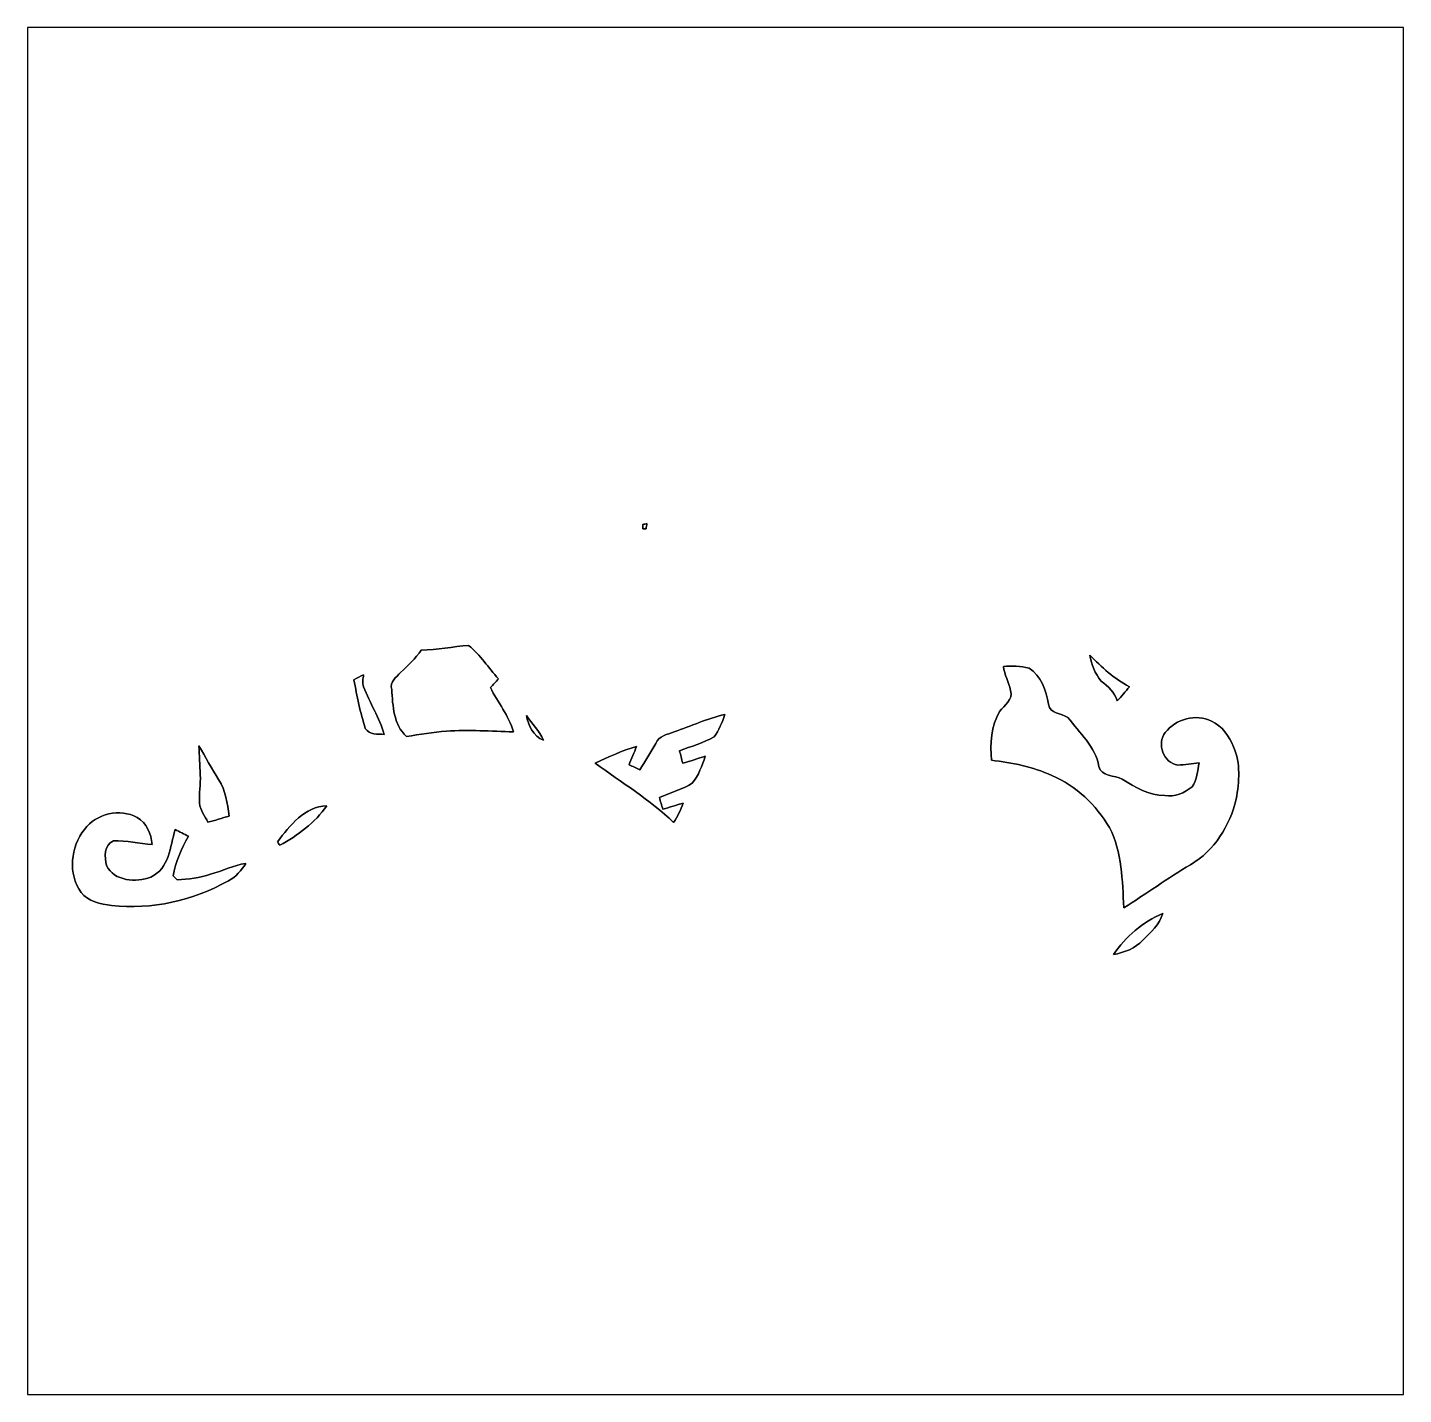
# Model space of a CAD drawing. Header units: centimetres. Extents: x -16.8 to 16.8, y -16.7 to 16.7.
import ezdxf

# ---------------------------------------------------------------- set-up
doc = ezdxf.new("R2010")
doc.units = ezdxf.units.CM
doc.header["$MEASUREMENT"] = 0
doc.layers.add('Layer 1', color=7, linetype='Continuous')

msp = doc.modelspace()

# ---------------------------------------------------------------- linework, layer by layer
at = {"layer": 'Layer 1', "color": 7}
for points, knots in [([(-16.77458, 16.66875), (-16.77458, 16.66875), (16.77458, 16.66875), (16.77458, 16.66875), (16.77458, 16.66875), (16.77458, 16.66875), (16.77458, -16.66875), (16.77458, -16.66875), (16.77458, -16.66875), (16.77458, -16.66875), (-16.77458, -16.66875), (-16.77458, -16.66875), (-16.77458, -16.66875), (-16.77458, -16.66875), (-16.77458, 16.66875), (-16.77458, 16.66875), (-16.77458, 16.66875), (-16.77458, 16.66875), (-16.77458, 16.66875), (-16.77458, 16.66875)], [0, 0, 0, 0, 0.16666667, 0.16666667, 0.16666667, 0.16666667, 0.33333333, 0.33333333, 0.33333333, 0.33333333, 0.5, 0.5, 0.5, 0.5, 0.66666667, 0.66666667, 0.66666667, 0.66666667, 1, 1, 1, 1]), ([(-1.76989, 4.54801), (-1.74554, 4.55401), (-1.69651, 4.56565), (-1.67217, 4.57165), (-1.67217, 4.57165), (-1.67958, 4.52826), (-1.68663, 4.48486), (-1.69369, 4.44112), (-1.69369, 4.44112), (-1.71203, 4.44183), (-1.74907, 4.44288), (-1.76777, 4.44359), (-1.76777, 4.44359), (-1.76848, 4.47851), (-1.76918, 4.51344), (-1.76989, 4.54801)], [0, 0, 0, 0, 0.2, 0.2, 0.2, 0.2, 0.4, 0.4, 0.4, 0.4, 0.6, 0.6, 0.6, 0.6, 1, 1, 1, 1]), ([(-7.17374, 1.48519), (-6.78639, 1.49084), (-6.40539, 1.57304), (-6.02015, 1.59667), (-6.02015, 1.59667), (-5.73476, 1.36878), (-5.53544, 1.05375), (-5.29237, 0.78458), (-5.29237, 0.78458), (-5.35728, 0.71296), (-5.42431, 0.64347), (-5.48993, 0.57291), (-5.48993, 0.57291), (-5.30578, 0.21096), (-5.03978, -0.11254), (-4.92725, -0.508), (-4.92725, -0.508), (-5.47158, -0.49742), (-6.01627, -0.44873), (-6.56061, -0.49248), (-6.56061, -0.49248), (-6.88693, -0.51753), (-7.20901, -0.57538), (-7.53286, -0.62018), (-7.53286, -0.62018), (-7.86024, -0.32703), (-7.86377, 0.12383), (-7.89552, 0.5274), (-7.89552, 0.5274), (-7.95091, 0.71049), (-7.78228, 0.82515), (-7.67997, 0.94086), (-7.67997, 0.94086), (-7.49018, 1.10173), (-7.31838, 1.28235), (-7.17374, 1.48519)], [0, 0, 0, 0, 0.1, 0.1, 0.1, 0.1, 0.2, 0.2, 0.2, 0.2, 0.3, 0.3, 0.3, 0.3, 0.4, 0.4, 0.4, 0.4, 0.5, 0.5, 0.5, 0.5, 0.6, 0.6, 0.6, 0.6, 0.7, 0.7, 0.7, 0.7, 0.8, 0.8, 0.8, 0.8, 1, 1, 1, 1]), ([(9.12319, 1.3649), (9.41529, 1.07139), (9.71973, 0.78423), (10.09227, 0.59302), (10.09227, 0.59302), (9.99772, 0.47343), (9.89965, 0.35666), (9.79346, 0.24694), (9.79346, 0.24694), (9.72855, 0.45685), (9.57933, 0.60466), (9.40294, 0.72672), (9.40294, 0.72672), (9.25654, 0.9077), (9.16446, 1.1363), (9.12319, 1.3649)], [0, 0, 0, 0, 0.2, 0.2, 0.2, 0.2, 0.4, 0.4, 0.4, 0.4, 0.6, 0.6, 0.6, 0.6, 1, 1, 1, 1]), ([(7.01922, 1.08903), (7.22806, 1.10455), (7.44326, 1.09926), (7.64611, 1.04704), (7.64611, 1.04704), (7.94138, 0.86078), (8.06274, 0.49283), (8.1153, 0.1651), (8.1153, 0.1651), (8.15799, -0.06668), (8.43104, -0.05715), (8.59331, -0.15699), (8.59331, -0.15699), (8.8713, -0.53587), (9.26077, -0.86819), (9.34826, -1.3522), (9.34826, -1.3522), (9.40576, -1.60761), (9.72996, -1.55822), (9.91729, -1.6637), (9.91729, -1.6637), (10.2302, -1.86267), (10.57275, -2.0574), (10.95481, -2.06022), (10.95481, -2.06022), (11.19787, -2.10044), (11.43529, -1.9999), (11.61944, -1.84714), (11.61944, -1.84714), (11.74009, -1.67428), (11.75914, -1.46226), (11.79266, -1.26083), (11.79266, -1.26083), (11.61944, -1.28129), (11.44623, -1.31727), (11.2716, -1.31727), (11.2716, -1.31727), (10.91918, -1.27212), (10.75231, -0.79304), (10.96716, -0.52282), (10.96716, -0.52282), (11.22186, -0.19861), (11.71681, -0.05115), (12.09146, -0.25012), (12.09146, -0.25012), (12.35075, -0.36795), (12.53384, -0.61348), (12.63156, -0.87595), (12.63156, -0.87595), (12.81077, -1.27353), (12.76667, -1.72896), (12.69788, -2.14771), (12.69788, -2.14771), (12.54019, -2.79329), (12.16801, -3.40995), (11.58028, -3.74826), (11.58028, -3.74826), (11.02607, -4.0767), (10.50466, -4.45629), (9.95856, -4.79637), (9.95856, -4.79637), (9.91411, -4.13949), (9.92011, -3.44311), (9.60508, -2.8448), (9.60508, -2.8448), (9.28264, -2.29094), (8.79157, -1.82845), (8.20067, -1.57304), (8.20067, -1.57304), (7.73889, -1.3522), (7.23053, -1.26718), (6.72747, -1.20121), (6.72747, -1.20121), (6.70101, -0.80116), (6.70842, -0.36407), (6.92856, -0.01305), (6.92856, -0.01305), (7.03756, 0.14852), (7.27004, 0.26987), (7.1949, 0.50377), (7.1949, 0.50377), (7.14904, 0.70238), (7.04462, 0.88406), (7.01922, 1.08903)], [0, 0, 0, 0, 0.04545455, 0.04545455, 0.04545455, 0.04545455, 0.09090909, 0.09090909, 0.09090909, 0.09090909, 0.13636364, 0.13636364, 0.13636364, 0.13636364, 0.18181818, 0.18181818, 0.18181818, 0.18181818, 0.22727273, 0.22727273, 0.22727273, 0.22727273, 0.27272727, 0.27272727, 0.27272727, 0.27272727, 0.31818182, 0.31818182, 0.31818182, 0.31818182, 0.36363636, 0.36363636, 0.36363636, 0.36363636, 0.40909091, 0.40909091, 0.40909091, 0.40909091, 0.45454545, 0.45454545, 0.45454545, 0.45454545, 0.5, 0.5, 0.5, 0.5, 0.54545455, 0.54545455, 0.54545455, 0.54545455, 0.59090909, 0.59090909, 0.59090909, 0.59090909, 0.63636364, 0.63636364, 0.63636364, 0.63636364, 0.68181818, 0.68181818, 0.68181818, 0.68181818, 0.72727273, 0.72727273, 0.72727273, 0.72727273, 0.77272727, 0.77272727, 0.77272727, 0.77272727, 0.81818182, 0.81818182, 0.81818182, 0.81818182, 0.86363636, 0.86363636, 0.86363636, 0.86363636, 0.90909091, 0.90909091, 0.90909091, 0.90909091, 1, 1, 1, 1]), ([(-8.81662, 0.76024), (-8.73901, 0.80363), (-8.66069, 0.84561), (-8.57991, 0.883), (-8.57991, 0.883), (-8.5912, 0.78669), (-8.61801, 0.68474), (-8.58026, 0.5902), (-8.58026, 0.5902), (-8.42821, 0.19685), (-8.19926, -0.16439), (-8.07579, -0.56974), (-8.07579, -0.56974), (-8.23313, -0.56621), (-8.44162, -0.57785), (-8.53793, -0.42827), (-8.53793, -0.42827), (-8.66105, -0.04022), (-8.73936, 0.36089), (-8.81662, 0.76024)], [0, 0, 0, 0, 0.16666667, 0.16666667, 0.16666667, 0.16666667, 0.33333333, 0.33333333, 0.33333333, 0.33333333, 0.5, 0.5, 0.5, 0.5, 0.66666667, 0.66666667, 0.66666667, 0.66666667, 1, 1, 1, 1]), ([(-4.61045, -0.1076), (-4.46969, -0.30656), (-4.29683, -0.48754), (-4.19664, -0.71226), (-4.19664, -0.71226), (-4.44218, -0.61842), (-4.56565, -0.35137), (-4.61045, -0.1076)], [0, 0, 0, 0, 0.33333333, 0.33333333, 0.33333333, 0.33333333, 1, 1, 1, 1]), ([(-1.00965, -0.50624), (-0.59655, -0.37077), (-0.20003, -0.17886), (0.22648, -0.08714), (0.22648, -0.08714), (0.15946, -0.27693), (0.0889, -0.47272), (-0.03528, -0.63324), (-0.03528, -0.63324), (-0.30268, -0.7747), (-0.59337, -0.86431), (-0.87489, -0.97331), (-0.87489, -0.97331), (-0.85266, -1.07103), (-0.82585, -1.17228), (-0.79975, -1.27035), (-0.79975, -1.27035), (-0.61207, -1.22696), (-0.43251, -1.15605), (-0.248, -1.10243), (-0.248, -1.10243), (-0.32456, -1.3335), (-0.41346, -1.56951), (-0.5655, -1.76213), (-0.5655, -1.76213), (-0.81562, -1.9117), (-1.10102, -1.99566), (-1.36913, -2.10926), (-1.36913, -2.10926), (-1.34267, -2.20451), (-1.31304, -2.29905), (-1.28305, -2.39324), (-1.28305, -2.39324), (-1.11619, -2.35056), (-0.95391, -2.292), (-0.78669, -2.25037), (-0.78669, -2.25037), (-0.84914, -2.41335), (-0.92745, -2.56999), (-1.02059, -2.7178), (-1.02059, -2.7178), (-1.60373, -2.16535), (-2.28847, -1.74272), (-2.93476, -1.27247), (-2.93476, -1.27247), (-2.60279, -1.12783), (-2.27753, -0.9592), (-1.92723, -0.86325), (-1.92723, -0.86325), (-1.98226, -1.01459), (-2.04858, -1.16134), (-2.10785, -1.31092), (-2.10785, -1.31092), (-2.02036, -1.3522), (-1.93287, -1.39383), (-1.84538, -1.43581), (-1.84538, -1.43581), (-1.70709, -1.22802), (-1.58997, -1.00753), (-1.45803, -0.79622), (-1.45803, -0.79622), (-1.38783, -0.60431), (-1.1744, -0.57362), (-1.00965, -0.50624)], [0, 0, 0, 0, 0.05882353, 0.05882353, 0.05882353, 0.05882353, 0.11764706, 0.11764706, 0.11764706, 0.11764706, 0.17647059, 0.17647059, 0.17647059, 0.17647059, 0.23529412, 0.23529412, 0.23529412, 0.23529412, 0.29411765, 0.29411765, 0.29411765, 0.29411765, 0.35294118, 0.35294118, 0.35294118, 0.35294118, 0.41176471, 0.41176471, 0.41176471, 0.41176471, 0.47058824, 0.47058824, 0.47058824, 0.47058824, 0.52941176, 0.52941176, 0.52941176, 0.52941176, 0.58823529, 0.58823529, 0.58823529, 0.58823529, 0.64705882, 0.64705882, 0.64705882, 0.64705882, 0.70588235, 0.70588235, 0.70588235, 0.70588235, 0.76470588, 0.76470588, 0.76470588, 0.76470588, 0.82352941, 0.82352941, 0.82352941, 0.82352941, 0.88235294, 0.88235294, 0.88235294, 0.88235294, 1, 1, 1, 1]), ([(-12.59452, -0.84808), (-12.43577, -1.12395), (-12.28619, -1.40511), (-12.11509, -1.67358), (-12.11509, -1.67358), (-11.94118, -1.93604), (-11.90449, -2.25778), (-11.8558, -2.56117), (-11.8558, -2.56117), (-12.02761, -2.61585), (-12.20047, -2.66594), (-12.37439, -2.71216), (-12.37439, -2.71216), (-12.45059, -2.56328), (-12.55959, -2.42217), (-12.58182, -2.25178), (-12.58182, -2.25178), (-12.5984, -2.01895), (-12.54795, -1.78823), (-12.56101, -1.55575), (-12.56101, -1.55575), (-12.573, -1.31974), (-12.59029, -1.08444), (-12.59452, -0.84808)], [0, 0, 0, 0, 0.14285714, 0.14285714, 0.14285714, 0.14285714, 0.28571429, 0.28571429, 0.28571429, 0.28571429, 0.42857143, 0.42857143, 0.42857143, 0.42857143, 0.57142857, 0.57142857, 0.57142857, 0.57142857, 0.71428571, 0.71428571, 0.71428571, 0.71428571, 1, 1, 1, 1]), ([(-10.67964, -3.18841), (-10.37943, -2.79329), (-10.01713, -2.32798), (-9.47491, -2.30999), (-9.47491, -2.30999), (-9.76701, -2.72344), (-10.18293, -3.0353), (-10.62426, -3.27589), (-10.62426, -3.27589), (-10.63801, -3.25402), (-10.66553, -3.21028), (-10.67964, -3.18841)], [0, 0, 0, 0, 0.25, 0.25, 0.25, 0.25, 0.5, 0.5, 0.5, 0.5, 1, 1, 1, 1]), ([(-15.38746, -2.88607), (-15.09501, -2.50754), (-14.52421, -2.3622), (-14.09841, -2.5968), (-14.09841, -2.5968), (-13.86381, -2.7305), (-13.7608, -2.99826), (-13.7347, -3.25473), (-13.7347, -3.25473), (-14.05149, -3.24273), (-14.36158, -3.14784), (-14.68014, -3.169), (-14.68014, -3.169), (-14.91262, -3.25438), (-14.90063, -3.57223), (-14.84771, -3.76978), (-14.84771, -3.76978), (-14.66003, -4.15255), (-14.12487, -4.19065), (-13.76927, -4.04918), (-13.76927, -4.04918), (-13.31807, -3.84528), (-13.29831, -3.3087), (-13.17413, -2.89243), (-13.17413, -2.89243), (-13.06477, -2.94464), (-12.95718, -2.99967), (-12.84887, -3.05435), (-12.84887, -3.05435), (-13.02138, -3.35527), (-13.17025, -3.677), (-13.22458, -4.02273), (-13.22458, -4.02273), (-13.19177, -4.05342), (-13.15932, -4.08481), (-13.12686, -4.11656), (-13.12686, -4.11656), (-12.85099, -4.10316), (-12.573, -4.07211), (-12.31053, -3.98216), (-12.31053, -3.98216), (-12.02337, -3.89819), (-11.75032, -3.76484), (-11.45293, -3.71757), (-11.45293, -3.71757), (-11.55841, -3.88902), (-11.69353, -4.04389), (-11.87485, -4.13808), (-11.87485, -4.13808), (-12.73316, -4.62562), (-13.74422, -4.85246), (-14.72741, -4.74345), (-14.72741, -4.74345), (-14.99341, -4.70853), (-15.29186, -4.6482), (-15.46966, -4.42701), (-15.46966, -4.42701), (-15.79563, -3.97581), (-15.72013, -3.31188), (-15.38746, -2.88607)], [0, 0, 0, 0, 0.0625, 0.0625, 0.0625, 0.0625, 0.125, 0.125, 0.125, 0.125, 0.1875, 0.1875, 0.1875, 0.1875, 0.25, 0.25, 0.25, 0.25, 0.3125, 0.3125, 0.3125, 0.3125, 0.375, 0.375, 0.375, 0.375, 0.4375, 0.4375, 0.4375, 0.4375, 0.5, 0.5, 0.5, 0.5, 0.5625, 0.5625, 0.5625, 0.5625, 0.625, 0.625, 0.625, 0.625, 0.6875, 0.6875, 0.6875, 0.6875, 0.75, 0.75, 0.75, 0.75, 0.8125, 0.8125, 0.8125, 0.8125, 0.875, 0.875, 0.875, 0.875, 1, 1, 1, 1]), ([(9.70456, -5.93901), (10.0016, -5.50968), (10.41682, -5.13433), (10.90612, -4.93959), (10.90612, -4.93959), (10.82216, -5.20312), (10.6172, -5.4035), (10.42211, -5.58906), (10.42211, -5.58906), (10.23338, -5.78697), (9.9695, -5.89245), (9.70456, -5.93901)], [0, 0, 0, 0, 0.25, 0.25, 0.25, 0.25, 0.5, 0.5, 0.5, 0.5, 1, 1, 1, 1])]:
    msp.add_open_spline(points, degree=3, knots=knots, dxfattribs=at)
at = {"layer": 'Layer 1', "color": 253}
for points, knots in [([(-1.76989, 4.54801), (-1.76918, 4.51344), (-1.76848, 4.47851), (-1.76777, 4.44359), (-1.76777, 4.44359), (-1.74907, 4.44288), (-1.71203, 4.44183), (-1.69369, 4.44112), (-1.69369, 4.44112), (-1.68663, 4.48486), (-1.67958, 4.52826), (-1.67217, 4.57165), (-1.67217, 4.57165), (-1.69651, 4.56565), (-1.74554, 4.55401), (-1.76989, 4.54801), (-1.76989, 4.54801), (-1.76989, 4.54801), (-1.76989, 4.54801), (-1.76989, 4.54801)], [0, 0, 0, 0, 0.16666667, 0.16666667, 0.16666667, 0.16666667, 0.33333333, 0.33333333, 0.33333333, 0.33333333, 0.5, 0.5, 0.5, 0.5, 0.66666667, 0.66666667, 0.66666667, 0.66666667, 1, 1, 1, 1]), ([(-7.17374, 1.48519), (-7.31838, 1.28235), (-7.49018, 1.10173), (-7.67997, 0.94086), (-7.67997, 0.94086), (-7.78228, 0.82515), (-7.95091, 0.71049), (-7.89552, 0.5274), (-7.89552, 0.5274), (-7.86377, 0.12383), (-7.86024, -0.32703), (-7.53286, -0.62018), (-7.53286, -0.62018), (-7.20901, -0.57538), (-6.88693, -0.51753), (-6.56061, -0.49248), (-6.56061, -0.49248), (-6.01627, -0.44873), (-5.47158, -0.49742), (-4.92725, -0.508), (-4.92725, -0.508), (-5.03978, -0.11254), (-5.30578, 0.21096), (-5.48993, 0.57291), (-5.48993, 0.57291), (-5.42431, 0.64347), (-5.35728, 0.71296), (-5.29237, 0.78458), (-5.29237, 0.78458), (-5.53544, 1.05375), (-5.73476, 1.36878), (-6.02015, 1.59667), (-6.02015, 1.59667), (-6.40539, 1.57304), (-6.78639, 1.49084), (-7.17374, 1.48519), (-7.17374, 1.48519), (-7.17374, 1.48519), (-7.17374, 1.48519), (-7.17374, 1.48519)], [0, 0, 0, 0, 0.09090909, 0.09090909, 0.09090909, 0.09090909, 0.18181818, 0.18181818, 0.18181818, 0.18181818, 0.27272727, 0.27272727, 0.27272727, 0.27272727, 0.36363636, 0.36363636, 0.36363636, 0.36363636, 0.45454545, 0.45454545, 0.45454545, 0.45454545, 0.54545455, 0.54545455, 0.54545455, 0.54545455, 0.63636364, 0.63636364, 0.63636364, 0.63636364, 0.72727273, 0.72727273, 0.72727273, 0.72727273, 0.81818182, 0.81818182, 0.81818182, 0.81818182, 1, 1, 1, 1]), ([(9.12319, 1.3649), (9.16446, 1.1363), (9.25654, 0.9077), (9.40294, 0.72672), (9.40294, 0.72672), (9.57933, 0.60466), (9.72855, 0.45685), (9.79346, 0.24694), (9.79346, 0.24694), (9.89965, 0.35666), (9.99772, 0.47343), (10.09227, 0.59302), (10.09227, 0.59302), (9.71973, 0.78423), (9.41529, 1.07139), (9.12319, 1.3649), (9.12319, 1.3649), (9.12319, 1.3649), (9.12319, 1.3649), (9.12319, 1.3649)], [0, 0, 0, 0, 0.16666667, 0.16666667, 0.16666667, 0.16666667, 0.33333333, 0.33333333, 0.33333333, 0.33333333, 0.5, 0.5, 0.5, 0.5, 0.66666667, 0.66666667, 0.66666667, 0.66666667, 1, 1, 1, 1]), ([(7.01922, 1.08903), (7.04462, 0.88406), (7.14904, 0.70238), (7.1949, 0.50377), (7.1949, 0.50377), (7.27004, 0.26987), (7.03756, 0.14852), (6.92856, -0.01305), (6.92856, -0.01305), (6.70842, -0.36407), (6.70101, -0.80116), (6.72747, -1.20121), (6.72747, -1.20121), (7.23053, -1.26718), (7.73889, -1.3522), (8.20067, -1.57304), (8.20067, -1.57304), (8.79157, -1.82845), (9.28264, -2.29094), (9.60508, -2.8448), (9.60508, -2.8448), (9.92011, -3.44311), (9.91411, -4.13949), (9.95856, -4.79637), (9.95856, -4.79637), (10.50466, -4.45629), (11.02607, -4.0767), (11.58028, -3.74826), (11.58028, -3.74826), (12.16801, -3.40995), (12.54019, -2.79329), (12.69788, -2.14771), (12.69788, -2.14771), (12.76667, -1.72896), (12.81077, -1.27353), (12.63156, -0.87595), (12.63156, -0.87595), (12.53384, -0.61348), (12.35075, -0.36795), (12.09146, -0.25012), (12.09146, -0.25012), (11.71681, -0.05115), (11.22186, -0.19861), (10.96716, -0.52282), (10.96716, -0.52282), (10.75231, -0.79304), (10.91918, -1.27212), (11.2716, -1.31727), (11.2716, -1.31727), (11.44623, -1.31727), (11.61944, -1.28129), (11.79266, -1.26083), (11.79266, -1.26083), (11.75914, -1.46226), (11.74009, -1.67428), (11.61944, -1.84714), (11.61944, -1.84714), (11.43529, -1.9999), (11.19787, -2.10044), (10.95481, -2.06022), (10.95481, -2.06022), (10.57275, -2.0574), (10.2302, -1.86267), (9.91729, -1.6637), (9.91729, -1.6637), (9.72996, -1.55822), (9.40576, -1.60761), (9.34826, -1.3522), (9.34826, -1.3522), (9.26077, -0.86819), (8.8713, -0.53587), (8.59331, -0.15699), (8.59331, -0.15699), (8.43104, -0.05715), (8.15799, -0.06668), (8.1153, 0.1651), (8.1153, 0.1651), (8.06274, 0.49283), (7.94138, 0.86078), (7.64611, 1.04704), (7.64611, 1.04704), (7.44326, 1.09926), (7.22806, 1.10455), (7.01922, 1.08903), (7.01922, 1.08903), (7.01922, 1.08903), (7.01922, 1.08903), (7.01922, 1.08903)], [0, 0, 0, 0, 0.04347826, 0.04347826, 0.04347826, 0.04347826, 0.08695652, 0.08695652, 0.08695652, 0.08695652, 0.13043478, 0.13043478, 0.13043478, 0.13043478, 0.17391304, 0.17391304, 0.17391304, 0.17391304, 0.2173913, 0.2173913, 0.2173913, 0.2173913, 0.26086957, 0.26086957, 0.26086957, 0.26086957, 0.30434783, 0.30434783, 0.30434783, 0.30434783, 0.34782609, 0.34782609, 0.34782609, 0.34782609, 0.39130435, 0.39130435, 0.39130435, 0.39130435, 0.43478261, 0.43478261, 0.43478261, 0.43478261, 0.47826087, 0.47826087, 0.47826087, 0.47826087, 0.52173913, 0.52173913, 0.52173913, 0.52173913, 0.56521739, 0.56521739, 0.56521739, 0.56521739, 0.60869565, 0.60869565, 0.60869565, 0.60869565, 0.65217391, 0.65217391, 0.65217391, 0.65217391, 0.69565217, 0.69565217, 0.69565217, 0.69565217, 0.73913043, 0.73913043, 0.73913043, 0.73913043, 0.7826087, 0.7826087, 0.7826087, 0.7826087, 0.82608696, 0.82608696, 0.82608696, 0.82608696, 0.86956522, 0.86956522, 0.86956522, 0.86956522, 0.91304348, 0.91304348, 0.91304348, 0.91304348, 1, 1, 1, 1]), ([(-8.81662, 0.76024), (-8.73936, 0.36089), (-8.66105, -0.04022), (-8.53793, -0.42827), (-8.53793, -0.42827), (-8.44162, -0.57785), (-8.23313, -0.56621), (-8.07579, -0.56974), (-8.07579, -0.56974), (-8.19926, -0.16439), (-8.42821, 0.19685), (-8.58026, 0.5902), (-8.58026, 0.5902), (-8.61801, 0.68474), (-8.5912, 0.78669), (-8.57991, 0.883), (-8.57991, 0.883), (-8.66069, 0.84561), (-8.73901, 0.80363), (-8.81662, 0.76024), (-8.81662, 0.76024), (-8.81662, 0.76024), (-8.81662, 0.76024), (-8.81662, 0.76024)], [0, 0, 0, 0, 0.14285714, 0.14285714, 0.14285714, 0.14285714, 0.28571429, 0.28571429, 0.28571429, 0.28571429, 0.42857143, 0.42857143, 0.42857143, 0.42857143, 0.57142857, 0.57142857, 0.57142857, 0.57142857, 0.71428571, 0.71428571, 0.71428571, 0.71428571, 1, 1, 1, 1]), ([(-4.61045, -0.1076), (-4.56565, -0.35137), (-4.44218, -0.61842), (-4.19664, -0.71226), (-4.19664, -0.71226), (-4.29683, -0.48754), (-4.46969, -0.30656), (-4.61045, -0.1076), (-4.61045, -0.1076), (-4.61045, -0.1076), (-4.61045, -0.1076), (-4.61045, -0.1076)], [0, 0, 0, 0, 0.25, 0.25, 0.25, 0.25, 0.5, 0.5, 0.5, 0.5, 1, 1, 1, 1]), ([(-1.00965, -0.50624), (-1.1744, -0.57362), (-1.38783, -0.60431), (-1.45803, -0.79622), (-1.45803, -0.79622), (-1.58997, -1.00753), (-1.70709, -1.22802), (-1.84538, -1.43581), (-1.84538, -1.43581), (-1.93287, -1.39383), (-2.02036, -1.3522), (-2.10785, -1.31092), (-2.10785, -1.31092), (-2.04858, -1.16134), (-1.98226, -1.01459), (-1.92723, -0.86325), (-1.92723, -0.86325), (-2.27753, -0.9592), (-2.60279, -1.12783), (-2.93476, -1.27247), (-2.93476, -1.27247), (-2.28847, -1.74272), (-1.60373, -2.16535), (-1.02059, -2.7178), (-1.02059, -2.7178), (-0.92745, -2.56999), (-0.84914, -2.41335), (-0.78669, -2.25037), (-0.78669, -2.25037), (-0.95391, -2.292), (-1.11619, -2.35056), (-1.28305, -2.39324), (-1.28305, -2.39324), (-1.31304, -2.29905), (-1.34267, -2.20451), (-1.36913, -2.10926), (-1.36913, -2.10926), (-1.10102, -1.99566), (-0.81562, -1.9117), (-0.5655, -1.76213), (-0.5655, -1.76213), (-0.41346, -1.56951), (-0.32456, -1.3335), (-0.248, -1.10243), (-0.248, -1.10243), (-0.43251, -1.15605), (-0.61207, -1.22696), (-0.79975, -1.27035), (-0.79975, -1.27035), (-0.82585, -1.17228), (-0.85266, -1.07103), (-0.87489, -0.97331), (-0.87489, -0.97331), (-0.59337, -0.86431), (-0.30268, -0.7747), (-0.03528, -0.63324), (-0.03528, -0.63324), (0.0889, -0.47272), (0.15946, -0.27693), (0.22648, -0.08714), (0.22648, -0.08714), (-0.20003, -0.17886), (-0.59655, -0.37077), (-1.00965, -0.50624), (-1.00965, -0.50624), (-1.00965, -0.50624), (-1.00965, -0.50624), (-1.00965, -0.50624)], [0, 0, 0, 0, 0.05555556, 0.05555556, 0.05555556, 0.05555556, 0.11111111, 0.11111111, 0.11111111, 0.11111111, 0.16666667, 0.16666667, 0.16666667, 0.16666667, 0.22222222, 0.22222222, 0.22222222, 0.22222222, 0.27777778, 0.27777778, 0.27777778, 0.27777778, 0.33333333, 0.33333333, 0.33333333, 0.33333333, 0.38888889, 0.38888889, 0.38888889, 0.38888889, 0.44444444, 0.44444444, 0.44444444, 0.44444444, 0.5, 0.5, 0.5, 0.5, 0.55555556, 0.55555556, 0.55555556, 0.55555556, 0.61111111, 0.61111111, 0.61111111, 0.61111111, 0.66666667, 0.66666667, 0.66666667, 0.66666667, 0.72222222, 0.72222222, 0.72222222, 0.72222222, 0.77777778, 0.77777778, 0.77777778, 0.77777778, 0.83333333, 0.83333333, 0.83333333, 0.83333333, 0.88888889, 0.88888889, 0.88888889, 0.88888889, 1, 1, 1, 1]), ([(-12.59452, -0.84808), (-12.59029, -1.08444), (-12.573, -1.31974), (-12.56101, -1.55575), (-12.56101, -1.55575), (-12.54795, -1.78823), (-12.5984, -2.01895), (-12.58182, -2.25178), (-12.58182, -2.25178), (-12.55959, -2.42217), (-12.45059, -2.56328), (-12.37439, -2.71216), (-12.37439, -2.71216), (-12.20047, -2.66594), (-12.02761, -2.61585), (-11.8558, -2.56117), (-11.8558, -2.56117), (-11.90449, -2.25778), (-11.94118, -1.93604), (-12.11509, -1.67358), (-12.11509, -1.67358), (-12.28619, -1.40511), (-12.43577, -1.12395), (-12.59452, -0.84808), (-12.59452, -0.84808), (-12.59452, -0.84808), (-12.59452, -0.84808), (-12.59452, -0.84808)], [0, 0, 0, 0, 0.125, 0.125, 0.125, 0.125, 0.25, 0.25, 0.25, 0.25, 0.375, 0.375, 0.375, 0.375, 0.5, 0.5, 0.5, 0.5, 0.625, 0.625, 0.625, 0.625, 0.75, 0.75, 0.75, 0.75, 1, 1, 1, 1]), ([(-10.67964, -3.18841), (-10.66553, -3.21028), (-10.63801, -3.25402), (-10.62426, -3.27589), (-10.62426, -3.27589), (-10.18293, -3.0353), (-9.76701, -2.72344), (-9.47491, -2.30999), (-9.47491, -2.30999), (-10.01713, -2.32798), (-10.37943, -2.79329), (-10.67964, -3.18841), (-10.67964, -3.18841), (-10.67964, -3.18841), (-10.67964, -3.18841), (-10.67964, -3.18841)], [0, 0, 0, 0, 0.2, 0.2, 0.2, 0.2, 0.4, 0.4, 0.4, 0.4, 0.6, 0.6, 0.6, 0.6, 1, 1, 1, 1]), ([(-15.38746, -2.88607), (-15.72013, -3.31188), (-15.79563, -3.97581), (-15.46966, -4.42701), (-15.46966, -4.42701), (-15.29186, -4.6482), (-14.99341, -4.70853), (-14.72741, -4.74345), (-14.72741, -4.74345), (-13.74422, -4.85246), (-12.73316, -4.62562), (-11.87485, -4.13808), (-11.87485, -4.13808), (-11.69353, -4.04389), (-11.55841, -3.88902), (-11.45293, -3.71757), (-11.45293, -3.71757), (-11.75032, -3.76484), (-12.02337, -3.89819), (-12.31053, -3.98216), (-12.31053, -3.98216), (-12.573, -4.07211), (-12.85099, -4.10316), (-13.12686, -4.11656), (-13.12686, -4.11656), (-13.15932, -4.08481), (-13.19177, -4.05342), (-13.22458, -4.02273), (-13.22458, -4.02273), (-13.17025, -3.677), (-13.02138, -3.35527), (-12.84887, -3.05435), (-12.84887, -3.05435), (-12.95718, -2.99967), (-13.06477, -2.94464), (-13.17413, -2.89243), (-13.17413, -2.89243), (-13.29831, -3.3087), (-13.31807, -3.84528), (-13.76927, -4.04918), (-13.76927, -4.04918), (-14.12487, -4.19065), (-14.66003, -4.15255), (-14.84771, -3.76978), (-14.84771, -3.76978), (-14.90063, -3.57223), (-14.91262, -3.25438), (-14.68014, -3.169), (-14.68014, -3.169), (-14.36158, -3.14784), (-14.05149, -3.24273), (-13.7347, -3.25473), (-13.7347, -3.25473), (-13.7608, -2.99826), (-13.86381, -2.7305), (-14.09841, -2.5968), (-14.09841, -2.5968), (-14.52421, -2.3622), (-15.09501, -2.50754), (-15.38746, -2.88607), (-15.38746, -2.88607), (-15.38746, -2.88607), (-15.38746, -2.88607), (-15.38746, -2.88607)], [0, 0, 0, 0, 0.05882353, 0.05882353, 0.05882353, 0.05882353, 0.11764706, 0.11764706, 0.11764706, 0.11764706, 0.17647059, 0.17647059, 0.17647059, 0.17647059, 0.23529412, 0.23529412, 0.23529412, 0.23529412, 0.29411765, 0.29411765, 0.29411765, 0.29411765, 0.35294118, 0.35294118, 0.35294118, 0.35294118, 0.41176471, 0.41176471, 0.41176471, 0.41176471, 0.47058824, 0.47058824, 0.47058824, 0.47058824, 0.52941176, 0.52941176, 0.52941176, 0.52941176, 0.58823529, 0.58823529, 0.58823529, 0.58823529, 0.64705882, 0.64705882, 0.64705882, 0.64705882, 0.70588235, 0.70588235, 0.70588235, 0.70588235, 0.76470588, 0.76470588, 0.76470588, 0.76470588, 0.82352941, 0.82352941, 0.82352941, 0.82352941, 0.88235294, 0.88235294, 0.88235294, 0.88235294, 1, 1, 1, 1]), ([(9.70456, -5.93901), (9.9695, -5.89245), (10.23338, -5.78697), (10.42211, -5.58906), (10.42211, -5.58906), (10.6172, -5.4035), (10.82216, -5.20312), (10.90612, -4.93959), (10.90612, -4.93959), (10.41682, -5.13433), (10.0016, -5.50968), (9.70456, -5.93901)], [0, 0, 0, 0, 0.25, 0.25, 0.25, 0.25, 0.5, 0.5, 0.5, 0.5, 1, 1, 1, 1])]:
    msp.add_open_spline(points, degree=3, knots=knots, dxfattribs=at)

doc.saveas('drawing.dxf')
